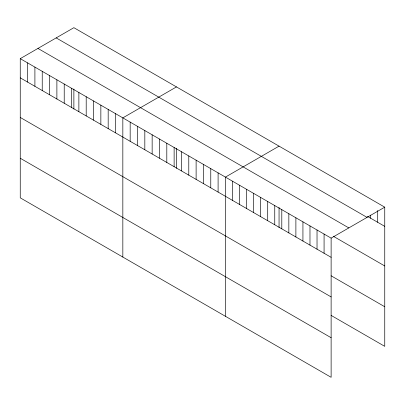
<?xml version="1.0" encoding="UTF-8"?>
<svg xmlns="http://www.w3.org/2000/svg" width="405" height="405" viewBox="0 0 405 405"><rect width="100%" height="100%" fill="white"/><g stroke="black" fill="none" stroke-linecap="round" stroke-linejoin="round"><path stroke-width="0.61" d="M20.25 58.649L331.123 238.13L331.123 377.313L20.25 197.832L20.25 58.649L73.877 27.687L384.75 207.168L384.75 346.351L331.087 315.373M176.464 86.913L122.836 117.875L122.836 257.064M279.055 146.144L225.423 177.106L225.423 316.29M331.123 238.13L384.75 207.168M367.406 216.346L384.75 226.365M56.179 37.903L367.051 217.384M37.948 48.428L348.821 227.909M333.259 236.231L384.75 265.958M20.25 77.846L331.123 257.322M331.087 275.775L384.75 306.757M20.25 117.44L331.123 296.921M20.25 158.239L331.123 337.719M377.703 210.529L377.703 222.294M370.656 215.131L370.656 218.224M324.076 234.06L324.076 253.257M317.029 229.989L317.029 249.186M309.982 225.924L309.982 245.121M302.935 221.854L302.935 241.051M295.888 217.789L295.888 236.981M288.841 213.719L288.841 232.915M281.799 209.648L281.799 228.845M279.055 207.446L279.055 227.529M274.752 205.583L274.752 224.78M267.705 201.513L267.705 220.71M260.658 197.448L260.658 216.64M253.611 193.377L253.611 212.574M246.564 189.307L246.564 208.504M239.517 185.242L239.517 204.439M232.47 181.172L232.47 200.369M218.098 172.874L218.098 192.071M210.772 168.642L210.772 187.839M203.442 164.415L203.442 183.607M196.116 160.183L196.116 179.38M188.786 155.95L188.786 175.147M181.46 151.718L181.46 170.915M176.464 148.22L176.464 168.303M174.13 147.491L174.13 166.688M166.804 143.259L166.804 162.456M159.474 139.026L159.474 158.223M152.148 134.799L152.148 153.996M144.823 130.567L144.823 149.764M137.492 126.335L137.492 145.532M130.167 122.107L130.167 141.304M115.511 113.643L115.511 132.84M108.181 109.416L108.181 128.613M100.855 105.184L100.855 124.381M93.525 100.951L93.525 120.148M86.199 96.724L86.199 115.921M78.874 92.492L78.874 111.689M73.877 88.989L73.877 109.072M71.543 88.26L71.543 107.457M64.218 84.032L64.218 103.229M56.887 79.8L56.887 98.997M49.562 75.568L49.562 94.765M42.231 71.341L42.231 90.538M34.906 67.108L34.906 86.305M27.575 62.876L27.575 82.073"/></g></svg>
